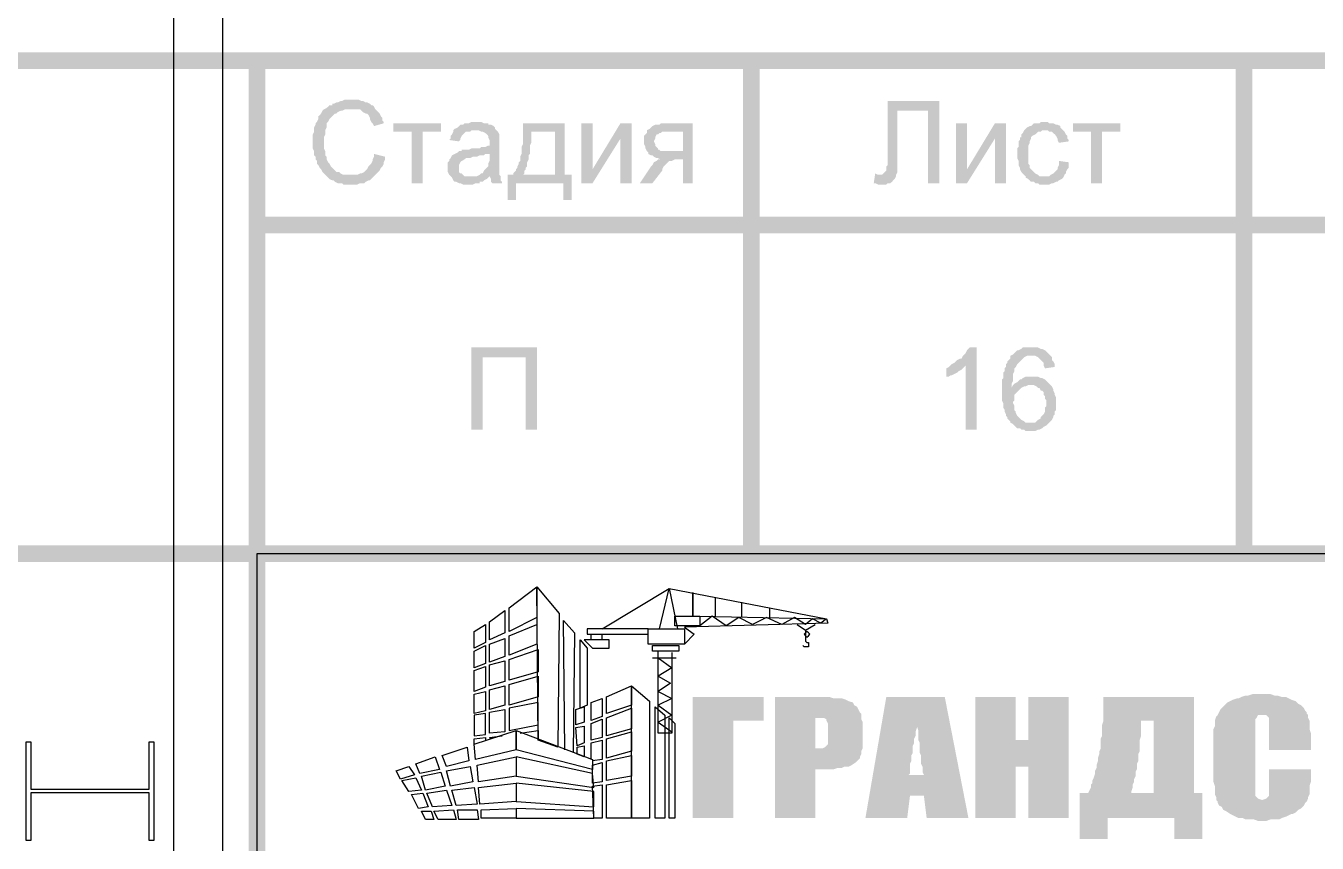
# Model space of a CAD drawing. Header units: millimetres. Extents: x -383313 to -161684, y -117025 to 99224.
# Drawn here: x -320769 to -316842, y -35461 to -32976 of the extents above; entities that cross this region are included whole.
import ezdxf

# ---------------------------------------------------------------- set-up
doc = ezdxf.new("R2010")
doc.units = ezdxf.units.MM
doc.header["$MEASUREMENT"] = 0
for name, color, linetype in [('001__КОНСТРУКТИВ__Колонны', 14, 'Continuous'), ('PDF_Geometry', 7, 'Continuous'), ('PDF_Solid Fills', 7, 'Continuous')]:
    doc.layers.add(name, color=color, linetype=linetype)
doc.layers.add('001__КОНСТРУКТИВ__Стены наружные', color=7, linetype='Continuous', lineweight=30)

# ---------------------------------------------------------------- blocks, each defined once
blk = doc.blocks.new('A$Cf5759c35')
at = {"layer": 'PDF_Solid Fills'}
for points in [[(38684, -14935.2), (38684, -14935.2), (38662.9, -14935.2), (38654.4, -14939.4), (38650.2, -14939.4), (38641.7, -14943.7), (38637.5, -14943.7), (38629, -14947.9), (38624.8, -14947.9), (38624.8, -14952.1), (38616.3, -14952.1), (38612.1, -14956.4), (38607.8, -14960.6), (38599.4, -14964.8), (38595.1, -14969.1), (38590.9, -14977.5), (38586.7, -14981.8), (38582.4, -14986), (38582.4, -14994.5), (38582.4, -14994.5), (38578.2, -15002.9), (38574, -15007.2), (38574, -15011.4), (38569.7, -15019.9), (38569.7, -15028.3), (38569.7, -15032.6), (38565.5, -15041), (38565.5, -15045.3), (38565.5, -15053.7), (38565.5, -15062.2), (38565.5, -15070.7), (38565.5, -15074.9), (38565.5, -15083.4), (38569.7, -15091.8), (38569.7, -15096.1), (38569.7, -15104.5), (38574, -15108.8), (38574, -15117.2), (38578.2, -15121.5), (38578.2, -15129.9), (38578.2, -15129.9), (38582.4, -15134.2), (38586.7, -15142.6), (38590.9, -15146.9), (38595.1, -15155.3), (38599.4, -15159.6), (38603.6, -15163.8), (38607.8, -15168), (38679.8, -15163.8), (38675.6, -15163.8), (38671.3, -15163.8), (38662.9, -15163.8), (38658.6, -15163.8), (38650.2, -15159.6), (38645.9, -15155.3), (38637.5, -15155.3), (38633.2, -15151.1), (38629, -15146.9), (38624.8, -15142.6), (38620.5, -15138.4), (38616.3, -15129.9), (38612.1, -15125.7), (38607.8, -15117.2), (38607.8, -15117.2), (38607.8, -15108.8), (38603.6, -15104.5), (38603.6, -15096.1), (38603.6, -15091.8), (38599.4, -15083.4), (38599.4, -15079.1), (38599.4, -15070.7), (38599.4, -15062.2), (38599.4, -15062.2), (38599.4, -15053.7), (38599.4, -15049.5), (38603.6, -15041), (38603.6, -15032.6), (38603.6, -15028.3), (38607.8, -15019.9), (38607.8, -15015.6), (38607.8, -15007.2), (38612.1, -15002.9), (38616.3, -14994.5), (38620.5, -14990.2), (38624.8, -14986), (38629, -14981.8), (38633.2, -14977.5), (38637.5, -14977.5), (38641.7, -14973.3), (38650.2, -14969.1), (38654.4, -14969.1), (38662.9, -14964.8), (38667.1, -14964.8), (38675.6, -14964.8), (38684, -14964.8), (38756, -14964.8), (38751.8, -14956.4), (38747.5, -14952.1), (38743.3, -14952.1), (38739.1, -14947.9), (38730.6, -14943.7), (38726.4, -14943.7), (38717.9, -14939.4), (38713.7, -14939.4), (38705.2, -14935.2), (38696.7, -14935.2), (38692.5, -14935.2)], [(40470.5, -14939.4), (40313.9, -14939.4), (40313.9, -15134.2), (40309.6, -15138.4), (40309.6, -15146.9), (40309.6, -15151.1), (40305.4, -15155.3), (40301.2, -15159.6), (40296.9, -15163.8), (40288.5, -15163.8), (40339.3, -15168), (40339.3, -15163.8), (40343.5, -15155.3), (40343.5, -15155.3), (40343.5, -15146.9), (40343.5, -15142.6), (40343.5, -15138.4), (40343.5, -15129.9), (40343.5, -15121.5), (40343.5, -15117.2), (40343.5, -15108.8), (40343.5, -15096.1), (40343.5, -14969.1), (40436.6, -14969.1)], [(38756, -14964.8), (38684, -14964.8), (38709.4, -14964.8), (38713.7, -14969.1), (38717.9, -14973.3), (38726.4, -14977.5), (38730.6, -14977.5), (38734.8, -14981.8), (38739.1, -14990.2), (38739.1, -14994.5), (38743.3, -15002.9), (38747.5, -15007.2), (38751.8, -15015.6), (38781.4, -15007.2), (38781.4, -15002.9), (38777.2, -14998.7), (38777.2, -14990.2), (38772.9, -14986), (38768.7, -14977.5), (38764.5, -14973.3), (38760.2, -14969.1)], [(38955, -15007.2), (38811, -15007.2), (38811, -15032.6), (38866.1, -15032.6), (38866.1, -15189.2), (38899.9, -15189.2), (38899.9, -15032.6), (38955, -15032.6)], [(38993.1, -15028.3), (38993.1, -15032.6), (38988.8, -15041), (38984.6, -15045.3), (38984.6, -15053.7), (38980.4, -15058), (39010, -15062.2), (39014.2, -15058), (39014.2, -15053.7), (39018.5, -15045.3), (39022.7, -15041), (39026.9, -15036.8), (39031.2, -15032.6), (39035.4, -15032.6), (39043.9, -15032.6), (39048.1, -15028.3), (39056.6, -15028.3)], [(39065, -15002.9), (39065, -15002.9), (39048.1, -15002.9), (39039.6, -15007.2), (39035.4, -15007.2), (39026.9, -15007.2), (39022.7, -15011.4), (39014.2, -15011.4), (39010, -15015.6), (39005.8, -15019.9), (38997.3, -15024.1), (38993.1, -15028.3), (39056.6, -15028.3), (39060.8, -15028.3), (39069.3, -15028.3), (39077.7, -15032.6), (39082, -15032.6), (39090.4, -15036.8), (39094.7, -15041), (39094.7, -15041), (39098.9, -15045.3), (39098.9, -15049.5), (39103.1, -15058), (39103.1, -15066.4), (39103.1, -15066.4), (39103.1, -15074.9), (39098.9, -15074.9), (39090.4, -15079.1), (39086.2, -15079.1), (39077.7, -15079.1), (39073.5, -15083.4), (39065, -15083.4), (39056.6, -15083.4), (39048.1, -15083.4), (39039.6, -15087.6), (39031.2, -15087.6), (39026.9, -15087.6), (39018.5, -15087.6), (39018.5, -15091.8), (39010, -15091.8), (39005.8, -15096.1), (39103.1, -15100.3), (39103.1, -15108.8), (39103.1, -15113), (39103.1, -15121.5), (39098.9, -15129.9), (39098.9, -15134.2), (39098.9, -15138.4), (39094.7, -15142.6), (39090.4, -15146.9), (39086.2, -15151.1), (39082, -15159.6), (39077.7, -15159.6), (39073.5, -15163.8), (39065, -15168), (39103.1, -15168), (39103.1, -15168), (39107.4, -15176.5), (39107.4, -15185), (39111.6, -15189.2), (39141.2, -15189.2), (39141.2, -15185), (39137, -15180.7), (39137, -15172.3), (39137, -15168), (39132.8, -15163.8), (39132.8, -15159.6), (39132.8, -15155.3), (39132.8, -15151.1), (39132.8, -15142.6), (39132.8, -15134.2), (39132.8, -15125.7), (39132.8, -15113), (39132.8, -15070.7), (39132.8, -15070.7), (39132.8, -15062.2), (39132.8, -15053.7), (39132.8, -15049.5), (39132.8, -15045.3), (39132.8, -15041), (39128.5, -15032.6), (39124.3, -15028.3), (39120.1, -15024.1), (39120.1, -15019.9), (39115.8, -15015.6), (39107.4, -15011.4), (39098.9, -15011.4), (39098.9, -15007.2), (39090.4, -15007.2), (39086.2, -15007.2), (39077.7, -15002.9), (39069.3, -15002.9)], [(39331.7, -15007.2), (39204.7, -15007.2), (39204.7, -15032.6), (39302.1, -15032.6), (39302.1, -15163.8), (39204.7, -15163.8), (39175.1, -15163.8), (39158.2, -15163.8), (39158.2, -15240), (39183.6, -15240), (39183.6, -15189.2), (39327.5, -15189.2), (39352.9, -15163.8), (39331.7, -15163.8)], [(39204.7, -15032.6), (39204.7, -15070.7), (39200.5, -15079.1), (39200.5, -15100.3), (39196.3, -15108.8), (39196.3, -15113), (39196.3, -15121.5), (39192, -15125.7), (39192, -15129.9), (39187.8, -15138.4), (39187.8, -15142.6), (39183.6, -15146.9), (39183.6, -15151.1), (39179.3, -15155.3), (39175.1, -15159.6), (39175.1, -15163.8), (39204.7, -15163.8), (39204.7, -15163.8), (39209, -15159.6), (39209, -15151.1), (39213.2, -15146.9), (39213.2, -15142.6), (39217.4, -15138.4), (39217.4, -15129.9), (39217.4, -15125.7), (39221.7, -15117.2), (39221.7, -15113), (39221.7, -15104.5), (39225.9, -15100.3), (39225.9, -15091.8), (39225.9, -15083.4), (39225.9, -15074.9), (39230.1, -15066.4), (39230.1, -15058), (39230.1, -15049.5), (39230.1, -15041), (39230.1, -15032.6), (39302.1, -15032.6)], [(39534.9, -15007.2), (39501.1, -15007.2), (39416.4, -15146.9), (39382.5, -15189.2), (39416.4, -15189.2), (39501.1, -15053.7)], [(39581.5, -15028.3), (39581.5, -15036.8), (39577.3, -15041), (39573, -15045.3), (39573, -15053.7), (39573, -15062.2), (39573, -15066.4), (39573, -15070.7), (39577.3, -15079.1), (39577.3, -15083.4), (39581.5, -15091.8), (39585.7, -15096.1), (39657.7, -15091.8), (39657.7, -15091.8), (39645, -15091.8), (39640.8, -15091.8), (39632.3, -15091.8), (39623.8, -15091.8), (39619.6, -15087.6), (39615.4, -15087.6), (39615.4, -15083.4), (39611.1, -15079.1), (39606.9, -15074.9), (39606.9, -15070.7), (39602.7, -15062.2), (39602.7, -15062.2), (39606.9, -15053.7), (39606.9, -15049.5), (39611.1, -15041), (39615.4, -15041), (39619.6, -15036.8), (39623.8, -15036.8), (39628.1, -15032.6), (39636.5, -15032.6), (39649.2, -15032.6), (39691.6, -15032.6)], [(39721.2, -15007.2), (39623.8, -15007.2), (39619.6, -15011.4), (39606.9, -15011.4), (39598.4, -15015.6), (39594.2, -15019.9), (39590, -15024.1), (39590, -15024.1), (39581.5, -15028.3), (39691.6, -15032.6), (39691.6, -15091.8), (39657.7, -15091.8), (39585.7, -15096.1), (39585.7, -15100.3), (39594.2, -15104.5), (39598.4, -15104.5), (39602.7, -15108.8), (39611.1, -15113), (39615.4, -15113), (39623.8, -15117.2), (39619.6, -15117.2), (39691.6, -15117.2), (39691.6, -15189.2), (39721.2, -15189.2)], [(40673.7, -15007.2), (40639.8, -15007.2), (40555.2, -15146.9), (40521.3, -15189.2), (40555.2, -15189.2), (40639.8, -15053.7)], [(40792.2, -15002.9), (40779.5, -15002.9), (40775.3, -15007.2), (40758.4, -15007.2), (40754.1, -15011.4), (40749.9, -15015.6), (40745.7, -15015.6), (40737.2, -15019.9), (40733, -15024.1), (40728.7, -15028.3), (40724.5, -15036.8), (40720.3, -15041), (40720.3, -15049.5), (40716, -15049.5), (40716, -15058), (40711.8, -15062.2), (40711.8, -15070.7), (40711.8, -15079.1), (40707.6, -15083.4), (40707.6, -15091.8), (40707.6, -15100.3), (40707.6, -15108.8), (40707.6, -15113), (40711.8, -15121.5), (40711.8, -15129.9), (40711.8, -15134.2), (40716, -15142.6), (40716, -15146.9), (40720.3, -15155.3), (40724.5, -15159.6), (40728.7, -15163.8), (40733, -15168), (40792.2, -15168), (40788, -15168), (40783.8, -15168), (40775.3, -15168), (40771.1, -15163.8), (40762.6, -15159.6), (40758.4, -15155.3), (40754.1, -15151.1), (40754.1, -15151.1), (40749.9, -15146.9), (40745.7, -15142.6), (40745.7, -15134.2), (40741.4, -15129.9), (40741.4, -15121.5), (40741.4, -15117.2), (40741.4, -15108.8), (40741.4, -15100.3), (40741.4, -15096.1), (40741.4, -15087.6), (40741.4, -15079.1), (40741.4, -15074.9), (40745.7, -15066.4), (40745.7, -15062.2), (40749.9, -15053.7), (40749.9, -15049.5), (40754.1, -15045.3), (40754.1, -15045.3), (40762.6, -15041), (40766.8, -15036.8), (40771.1, -15032.6), (40779.5, -15032.6), (40783.8, -15028.3), (40792.2, -15028.3), (40847.3, -15028.3), (40843, -15024.1), (40838.8, -15019.9), (40838.8, -15015.6), (40830.3, -15011.4), (40826.1, -15011.4), (40817.6, -15007.2), (40813.4, -15007.2), (40804.9, -15007.2), (40800.7, -15002.9)], [(40847.3, -15028.3), (40792.2, -15028.3), (40800.7, -15028.3), (40804.9, -15032.6), (40813.4, -15032.6), (40817.6, -15036.8), (40821.9, -15041), (40826.1, -15045.3), (40830.3, -15053.7), (40830.3, -15058), (40834.6, -15066.4), (40864.2, -15062.2), (40864.2, -15058), (40860, -15053.7), (40860, -15045.3), (40855.7, -15041), (40851.5, -15032.6)], [(41020.8, -15007.2), (40876.9, -15007.2), (40876.9, -15032.6), (40931.9, -15032.6), (40931.9, -15189.2), (40965.8, -15189.2), (40965.8, -15032.6), (41020.8, -15032.6)], [(38751.8, -15100.3), (38751.8, -15100.3), (38751.8, -15108.8), (38747.5, -15117.2), (38747.5, -15121.5), (38743.3, -15129.9), (38739.1, -15134.2), (38734.8, -15138.4), (38730.6, -15146.9), (38726.4, -15151.1), (38726.4, -15151.1), (38722.1, -15155.3), (38713.7, -15159.6), (38709.4, -15159.6), (38701, -15163.8), (38696.7, -15163.8), (38688.3, -15163.8), (38679.8, -15163.8), (38607.8, -15168), (38612.1, -15172.3), (38616.3, -15176.5), (38624.8, -15180.7), (38629, -15180.7), (38633.2, -15185), (38641.7, -15189.2), (38645.9, -15189.2), (38654.4, -15189.2), (38658.6, -15193.4), (38667.1, -15193.4), (38675.6, -15193.4), (38684, -15193.4), (38684, -15193.4), (38692.5, -15193.4), (38701, -15193.4), (38709.4, -15189.2), (38713.7, -15189.2), (38722.1, -15189.2), (38726.4, -15185), (38734.8, -15180.7), (38739.1, -15180.7), (38743.3, -15176.5), (38747.5, -15172.3), (38751.8, -15168), (38756, -15163.8), (38760.2, -15159.6), (38764.5, -15155.3), (38768.7, -15151.1), (38772.9, -15142.6), (38777.2, -15138.4), (38781.4, -15129.9), (38781.4, -15125.7), (38785.6, -15117.2), (38785.6, -15108.8)], [(39005.8, -15096.1), (38997.3, -15100.3), (38997.3, -15100.3), (38988.8, -15104.5), (38984.6, -15113), (38980.4, -15117.2), (38980.4, -15121.5), (38976.1, -15125.7), (38976.1, -15134.2), (38976.1, -15142.6), (38976.1, -15142.6), (38976.1, -15151.1), (38976.1, -15155.3), (38980.4, -15163.8), (38984.6, -15168), (38988.8, -15172.3), (38993.1, -15180.7), (38993.1, -15180.7), (38997.3, -15185), (39001.5, -15185), (39010, -15189.2), (39014.2, -15189.2), (39022.7, -15193.4), (39031.2, -15193.4), (39039.6, -15193.4), (39043.9, -15193.4), (39052.3, -15193.4), (39060.8, -15189.2), (39065, -15189.2), (39073.5, -15189.2), (39073.5, -15185), (39082, -15185), (39086.2, -15180.7), (39094.7, -15176.5), (39098.9, -15172.3), (39043.9, -15168), (39043.9, -15168), (39035.4, -15168), (39026.9, -15168), (39022.7, -15163.8), (39018.5, -15159.6), (39014.2, -15159.6), (39010, -15155.3), (39010, -15146.9), (39010, -15142.6), (39010, -15138.4), (39010, -15134.2), (39014.2, -15125.7), (39014.2, -15125.7), (39018.5, -15121.5), (39026.9, -15117.2), (39031.2, -15113), (39035.4, -15113), (39043.9, -15113), (39052.3, -15108.8), (39056.6, -15108.8), (39065, -15108.8), (39073.5, -15104.5), (39077.7, -15104.5), (39086.2, -15104.5), (39090.4, -15100.3), (39098.9, -15100.3), (39103.1, -15100.3)], [(39619.6, -15117.2), (39615.4, -15117.2), (39611.1, -15121.5), (39602.7, -15125.7), (39598.4, -15134.2), (39594.2, -15138.4), (39560.3, -15189.2), (39598.4, -15189.2), (39628.1, -15151.1), (39628.1, -15146.9), (39632.3, -15138.4), (39636.5, -15134.2), (39640.8, -15129.9), (39645, -15125.7), (39649.2, -15121.5), (39653.5, -15121.5), (39657.7, -15121.5), (39666.2, -15117.2), (39674.6, -15117.2), (39691.6, -15117.2)], [(40834.6, -15121.5), (40834.6, -15134.2), (40830.3, -15142.6), (40830.3, -15146.9), (40826.1, -15151.1), (40821.9, -15155.3), (40817.6, -15159.6), (40809.2, -15163.8), (40804.9, -15168), (40796.5, -15168), (40792.2, -15168), (40733, -15168), (40733, -15172.3), (40741.4, -15176.5), (40745.7, -15180.7), (40749.9, -15185), (40758.4, -15185), (40762.6, -15189.2), (40771.1, -15189.2), (40775.3, -15193.4), (40783.8, -15193.4), (40792.2, -15193.4), (40796.5, -15193.4), (40804.9, -15193.4), (40813.4, -15189.2), (40817.6, -15189.2), (40826.1, -15185), (40830.3, -15185), (40834.6, -15180.7), (40843, -15176.5), (40843, -15176.5), (40847.3, -15172.3), (40851.5, -15163.8), (40855.7, -15159.6), (40855.7, -15155.3), (40860, -15146.9), (40864.2, -15142.6), (40864.2, -15134.2), (40864.2, -15125.7)], [(40275.8, -15159.6), (40271.5, -15189.2), (40275.8, -15189.2), (40284.2, -15193.4), (40292.7, -15193.4), (40296.9, -15193.4), (40301.2, -15193.4), (40309.6, -15193.4), (40313.9, -15189.2), (40322.3, -15189.2), (40326.6, -15185), (40330.8, -15180.7), (40335, -15176.5), (40339.3, -15168), (40288.5, -15163.8), (40288.5, -15163.8), (40284.2, -15163.8)], [(39247.1, -15688.7), (39048.1, -15688.7), (39048.1, -15938.5), (39082, -15938.5), (39082, -15718.4), (39213.2, -15718.4)], [(40584.8, -15688.7), (40563.6, -15688.7), (40559.4, -15693), (40555.2, -15697.2), (40550.9, -15705.7), (40546.7, -15709.9), (40542.5, -15714.1), (40538.2, -15722.6), (40534, -15722.6), (40525.5, -15726.8), (40521.3, -15731.1), (40517.1, -15735.3), (40508.6, -15739.5), (40550.9, -15743.8), (40550.9, -15938.5), (40584.8, -15938.5)], [(40749.9, -15688.7), (40724.5, -15688.7), (40720.3, -15693), (40711.8, -15697.2), (40707.6, -15697.2), (40703.3, -15701.4), (40699.1, -15705.7), (40694.9, -15709.9), (40749.9, -15714.1), (40749.9, -15714.1), (40758.4, -15714.1), (40762.6, -15714.1), (40771.1, -15718.4), (40775.3, -15722.6), (40779.5, -15726.8), (40779.5, -15726.8), (40783.8, -15731.1), (40788, -15735.3), (40788, -15743.8), (40792.2, -15752.2), (40821.9, -15748), (40821.9, -15743.8), (40821.9, -15739.5), (40817.6, -15731.1), (40813.4, -15726.8), (40813.4, -15718.4), (40809.2, -15714.1), (40804.9, -15709.9), (40800.7, -15705.7), (40796.5, -15701.4), (40792.2, -15697.2), (40783.8, -15693), (40779.5, -15693), (40771.1, -15688.7), (40766.8, -15688.7), (40758.4, -15688.7)], [(40508.6, -15739.5), (40504.4, -15743.8), (40500.1, -15748), (40491.7, -15752.2), (40491.7, -15781.9), (40491.7, -15777.6), (40500.1, -15777.6), (40504.4, -15773.4), (40508.6, -15773.4), (40517.1, -15769.2), (40525.5, -15764.9), (40525.5, -15764.9), (40529.8, -15760.7), (40538.2, -15756.5), (40542.5, -15752.2), (40546.7, -15748), (40550.9, -15743.8)], [(40694.9, -15709.9), (40686.4, -15714.1), (40686.4, -15722.6), (40682.2, -15726.8), (40677.9, -15731.1), (40677.9, -15735.3), (40673.7, -15739.5), (40673.7, -15748), (40669.5, -15752.2), (40669.5, -15760.7), (40665.2, -15764.9), (40665.2, -15773.4), (40665.2, -15781.9), (40661, -15786.1), (40661, -15794.6), (40661, -15803), (40661, -15811.5), (40661, -15820), (40661, -15824.2), (40661, -15832.7), (40661, -15841.1), (40661, -15849.6), (40665.2, -15858.1), (40665.2, -15866.5), (40665.2, -15870.8), (40669.5, -15879.2), (40669.5, -15883.5), (40673.7, -15891.9), (40673.7, -15896.2), (40677.9, -15900.4), (40677.9, -15904.6), (40682.2, -15908.9), (40686.4, -15913.1), (40686.4, -15917.3), (40694.9, -15921.6), (40699.1, -15925.8), (40703.3, -15930), (40707.6, -15934.3), (40716, -15934.3), (40720.3, -15938.5), (40728.7, -15938.5), (40733, -15942.7), (40741.4, -15942.7), (40749.9, -15942.7), (40749.9, -15942.7), (40754.1, -15942.7), (40762.6, -15942.7), (40771.1, -15938.5), (40775.3, -15938.5), (40783.8, -15934.3), (40788, -15930), (40788, -15930), (40796.5, -15925.8), (40800.7, -15921.6), (40804.9, -15917.3), (40745.7, -15917.3), (40741.4, -15917.3), (40733, -15917.3), (40728.7, -15913.1), (40720.3, -15908.9), (40720.3, -15908.9), (40716, -15904.6), (40711.8, -15900.4), (40707.6, -15896.2), (40703.3, -15887.7), (40703.3, -15883.5), (40699.1, -15879.2), (40699.1, -15870.8), (40699.1, -15866.5), (40694.9, -15858.1), (40694.9, -15853.8), (40699.1, -15849.6), (40699.1, -15841.1), (40699.1, -15832.7), (40703.3, -15828.4), (40707.6, -15824.2), (40711.8, -15820), (40716, -15815.7), (40720.3, -15811.5), (40690.6, -15811.5), (40690.6, -15807.3), (40690.6, -15798.8), (40694.9, -15790.3), (40694.9, -15781.9), (40694.9, -15773.4), (40694.9, -15769.2), (40699.1, -15760.7), (40699.1, -15756.5), (40699.1, -15752.2), (40703.3, -15748), (40707.6, -15739.5), (40711.8, -15735.3), (40716, -15731.1), (40720.3, -15726.8), (40724.5, -15722.6), (40728.7, -15718.4), (40737.2, -15714.1), (40741.4, -15714.1), (40749.9, -15714.1)], [(40754.1, -15777.6), (40754.1, -15777.6), (40733, -15777.6), (40724.5, -15781.9), (40720.3, -15786.1), (40716, -15786.1), (40711.8, -15790.3), (40707.6, -15794.6), (40699.1, -15798.8), (40694.9, -15803), (40690.6, -15811.5), (40720.3, -15811.5), (40728.7, -15807.3), (40733, -15807.3), (40741.4, -15803), (40745.7, -15803), (40804.9, -15798.8), (40800.7, -15794.6), (40796.5, -15790.3), (40792.2, -15786.1), (40783.8, -15781.9), (40779.5, -15781.9), (40771.1, -15777.6), (40766.8, -15777.6), (40758.4, -15777.6)], [(40804.9, -15798.8), (40745.7, -15803), (40758.4, -15803), (40766.8, -15807.3), (40771.1, -15811.5), (40775.3, -15811.5), (40779.5, -15820), (40783.8, -15820), (40788, -15824.2), (40788, -15832.7), (40792.2, -15836.9), (40792.2, -15845.4), (40796.5, -15849.6), (40796.5, -15858.1), (40796.5, -15866.5), (40792.2, -15870.8), (40792.2, -15879.2), (40792.2, -15883.5), (40788, -15891.9), (40783.8, -15896.2), (40779.5, -15900.4), (40779.5, -15904.6), (40771.1, -15908.9), (40766.8, -15913.1), (40762.6, -15917.3), (40754.1, -15917.3), (40745.7, -15917.3), (40804.9, -15917.3), (40809.2, -15913.1), (40813.4, -15908.9), (40817.6, -15900.4), (40817.6, -15896.2), (40821.9, -15891.9), (40821.9, -15883.5), (40826.1, -15879.2), (40826.1, -15870.8), (40826.1, -15866.5), (40826.1, -15858.1), (40826.1, -15853.8), (40826.1, -15845.4), (40826.1, -15841.1), (40821.9, -15832.7), (40821.9, -15828.4), (40817.6, -15820), (40817.6, -15815.7), (40813.4, -15807.3), (40809.2, -15803)], [(39937.1, -16751.3), (39721.2, -16751.3), (39721.2, -17119.6), (39844, -17119.6), (39844, -16823.3), (39937.1, -16823.3)], [(40093.7, -16751.3), (39971, -16751.3), (39971, -17119.6), (40093.7, -17119.6), (40093.7, -16971.4), (40127.6, -16971.4), (40136.1, -16971.4), (40148.8, -16971.4), (40161.5, -16967.2), (40174.2, -16967.2), (40182.6, -16963), (40195.3, -16963), (40195.3, -16963), (40203.8, -16958.7), (40216.5, -16950.3), (40220.7, -16946), (40229.2, -16937.6), (40229.2, -16933.3), (40233.4, -16924.9), (40233.4, -16916.4), (40237.7, -16907.9), (40102.2, -16907.9), (40093.7, -16907.9), (40093.7, -16814.8), (40233.4, -16810.6), (40233.4, -16802.1), (40229.2, -16797.9), (40225, -16789.4), (40220.7, -16780.9), (40212.3, -16776.7), (40212.3, -16776.7), (40208, -16768.2), (40195.3, -16764), (40186.9, -16759.8), (40174.2, -16755.5), (40169.9, -16755.5), (40157.2, -16755.5), (40148.8, -16755.5), (40136.1, -16751.3), (40123.4, -16751.3), (40110.7, -16751.3)], [(40487.4, -16751.3), (40309.6, -16751.3), (40246.1, -17119.6), (40373.1, -17119.6), (40381.6, -17051.9), (40423.9, -17051.9), (40377.4, -16988.4), (40381.6, -16984.1), (40381.6, -16975.7), (40381.6, -16971.4), (40381.6, -16963), (40381.6, -16954.5), (40385.8, -16946), (40385.8, -16937.6), (40385.8, -16929.1), (40390.1, -16920.6), (40390.1, -16912.2), (40390.1, -16899.5), (40394.3, -16891), (40394.3, -16878.3), (40398.5, -16869.8), (40398.5, -16857.1), (40402.8, -16844.4), (40402.8, -16831.7)], [(40487.4, -16751.3), (40402.8, -16831.7), (40402.8, -16840.2), (40407, -16852.9), (40407, -16861.4), (40407, -16874.1), (40407, -16882.5), (40411.2, -16891), (40411.2, -16903.7), (40411.2, -16912.2), (40411.2, -16920.6), (40415.5, -16929.1), (40415.5, -16937.6), (40415.5, -16946), (40415.5, -16954.5), (40419.7, -16963), (40419.7, -16971.4), (40419.7, -16979.9), (40423.9, -16988.4), (40377.4, -16988.4), (40423.9, -17051.9), (40432.4, -17119.6), (40559.4, -17119.6)], [(40703.3, -16751.3), (40580.6, -16751.3), (40580.6, -17119.6), (40703.3, -17119.6), (40703.3, -16963), (40741.4, -16963), (40703.3, -16882.5)], [(40864.2, -16751.3), (40741.4, -16751.3), (40741.4, -16882.5), (40703.3, -16882.5), (40741.4, -16963), (40741.4, -17119.6), (40864.2, -17119.6)], [(41245.2, -16751.3), (40970, -16751.3), (40970, -16814.8), (41122.4, -16823.3), (41122.4, -17043.4), (41054.7, -17043.4), (41245.2, -17043.4)], [(41452.6, -16742.8), (41423, -16742.8), (41410.3, -16747.1), (41401.8, -16747.1), (41389.1, -16751.3), (41380.7, -16755.5), (41376.4, -16755.5), (41363.7, -16759.8), (41355.3, -16764), (41346.8, -16768.2), (41338.3, -16776.7), (41329.9, -16785.2), (41325.6, -16789.4), (41321.4, -16797.9), (41317.2, -16806.3), (41452.6, -16806.3), (41465.3, -16806.3), (41469.6, -16810.6), (41473.8, -16814.8), (41473.8, -16823.3), (41473.8, -16836), (41473.8, -16848.7), (41473.8, -16912.2), (41600.8, -16912.2), (41600.8, -16878.3), (41600.8, -16874.1), (41600.8, -16861.4), (41596.6, -16848.7), (41596.6, -16840.2), (41596.6, -16831.7), (41596.6, -16823.3), (41592.3, -16814.8), (41592.3, -16806.3), (41588.1, -16802.1), (41588.1, -16797.9), (41583.9, -16793.6), (41579.6, -16785.2), (41571.2, -16776.7), (41562.7, -16772.5), (41554.2, -16764), (41541.5, -16759.8), (41533.1, -16755.5), (41524.6, -16751.3), (41511.9, -16751.3), (41499.2, -16747.1), (41490.7, -16747.1), (41478, -16742.8), (41465.3, -16742.8)], [(41317.2, -16806.3), (41312.9, -16810.6), (41308.7, -16823.3), (41308.7, -16823.3), (41308.7, -16831.7), (41308.7, -16840.2), (41304.5, -16848.7), (41304.5, -16857.1), (41304.5, -16869.8), (41304.5, -16882.5), (41304.5, -16988.4), (41304.5, -16996.8), (41304.5, -17009.5), (41308.7, -17022.2), (41308.7, -17030.7), (41308.7, -17039.2), (41308.7, -17047.6), (41312.9, -17056.1), (41312.9, -17064.6), (41317.2, -17068.8), (41317.2, -17073), (41321.4, -17081.5), (41329.9, -17085.7), (41334.1, -17094.2), (41342.6, -17098.4), (41355.3, -17106.9), (41363.7, -17111.1), (41372.2, -17115.4), (41380.7, -17119.6), (41393.4, -17119.6), (41401.8, -17123.8), (41414.5, -17123.8), (41427.2, -17123.8), (41439.9, -17128.1), (41452.6, -17128.1), (41465.3, -17128.1), (41478, -17123.8), (41490.7, -17123.8), (41503.4, -17123.8), (41511.9, -17119.6), (41524.6, -17115.4), (41533.1, -17111.1), (41541.5, -17106.9), (41545.8, -17106.9), (41554.2, -17102.7), (41562.7, -17094.2), (41571.2, -17090), (41579.6, -17081.5), (41583.9, -17073), (41588.1, -17068.8), (41452.6, -17064.6), (41452.6, -17064.6), (41439.9, -17060.3), (41435.7, -17056.1), (41431.5, -17051.9), (41431.5, -17043.4), (41431.5, -17034.9), (41431.5, -17022.2), (41431.5, -16848.7), (41431.5, -16836), (41431.5, -16827.5), (41431.5, -16819), (41435.7, -16814.8), (41435.7, -16814.8), (41439.9, -16806.3), (41452.6, -16806.3)], [(40233.4, -16810.6), (40093.7, -16814.8), (40119.1, -16814.8), (40127.6, -16819), (40127.6, -16823.3), (40131.8, -16831.7), (40131.8, -16844.4), (40131.8, -16874.1), (40131.8, -16874.1), (40131.8, -16886.8), (40131.8, -16895.2), (40127.6, -16899.5), (40123.4, -16903.7), (40114.9, -16907.9), (40102.2, -16907.9), (40237.7, -16907.9), (40237.7, -16899.5), (40237.7, -16886.8), (40237.7, -16852.9), (40237.7, -16848.7), (40237.7, -16836), (40237.7, -16827.5), (40233.4, -16819)], [(40970, -16814.8), (40970, -16823.3), (40965.8, -16836), (40965.8, -16869.8), (40961.6, -16878.3), (40961.6, -16886.8), (40961.6, -16899.5), (40961.6, -16907.9), (40957.3, -16916.4), (40957.3, -16924.9), (40957.3, -16924.9), (40953.1, -16937.6), (40953.1, -16946), (40948.9, -16958.7), (40948.9, -16967.2), (40944.6, -16975.7), (40944.6, -16984.1), (40940.4, -16996.8), (40936.2, -17005.3), (40936.2, -17013.8), (40931.9, -17018), (40931.9, -17026.5), (40927.7, -17034.9), (40923.5, -17043.4), (40898.1, -17043.4), (41185.9, -17119.6), (41185.9, -17183.1), (41270.6, -17183.1), (41270.6, -17043.4), (41245.2, -17043.4), (41054.7, -17043.4), (41054.7, -17039.2), (41058.9, -17026.5), (41058.9, -17018), (41063.2, -17009.5), (41063.2, -17001.1), (41067.4, -16992.6), (41067.4, -16979.9), (41071.6, -16971.4), (41071.6, -16963), (41071.6, -16954.5), (41075.9, -16946), (41075.9, -16937.6), (41075.9, -16924.9), (41080.1, -16916.4), (41080.1, -16907.9), (41080.1, -16899.5), (41080.1, -16891), (41080.1, -16882.5), (41084.3, -16869.8), (41084.3, -16861.4), (41084.3, -16852.9), (41084.3, -16844.4), (41084.3, -16836), (41084.3, -16827.5), (41084.3, -16823.3), (41122.4, -16823.3)], [(41600.8, -16971.4), (41473.8, -16971.4), (41473.8, -17051.9), (41469.6, -17056.1), (41465.3, -17060.3), (41452.6, -17064.6), (41588.1, -17068.8), (41592.3, -17060.3), (41592.3, -17056.1), (41596.6, -17047.6), (41596.6, -17039.2), (41596.6, -17030.7), (41596.6, -17022.2), (41600.8, -17009.5), (41600.8, -16996.8), (41600.8, -16984.1)], [(40898.1, -17043.4), (40898.1, -17183.1), (40982.7, -17183.1), (40982.7, -17119.6), (41185.9, -17119.6)]]:
    blk.add_hatch(color=8, dxfattribs=at).paths.add_polyline_path(points)
at = {"layer": 'PDF_Geometry', "color": 8, "lineweight": 25}
for points in [[(38396.2, -16315.3), (43395.7, -16315.3), (43395.7, -17813.9), (38396.2, -17813.9)], [(39162.4, -16552.3), (39162.4, -16480.4), (39247.1, -16416.9), (39247.1, -16510)], [(39251.3, -16882.5), (39247.1, -16416.9), (39314.8, -16497.3), (39310.6, -16903.7)], [(39103.1, -16577.7), (39103.1, -16522.7), (39149.7, -16488.8), (39149.7, -16556.6)], [(39056.6, -16603.1), (39056.6, -16552.3), (39090.4, -16531.2), (39090.4, -16586.2)], [(39162.4, -16624.3), (39162.4, -16565), (39247.1, -16531.2), (39247.1, -16590.4)], [(39742.4, -16535.4), (39666.2, -16535.4), (39666.2, -16505.8), (39742.4, -16505.8)], [(39399.5, -16543.9), (39399.5, -16560.8), (39585.7, -16560.8), (39585.7, -16543.9), (39695.8, -16543.9), (39695.8, -16590.4), (39585.7, -16590.4), (39585.7, -16543.9)], [(40076.8, -16560.8), (40072.6, -16556.6), (40068.3, -16552.3), (40064.1, -16556.6), (40059.9, -16560.8), (40064.1, -16565), (40068.3, -16569.3), (40072.6, -16565)], [(39056.6, -16662.4), (39056.6, -16611.6), (39090.4, -16594.7), (39090.4, -16649.7)], [(39103.1, -16645.5), (39103.1, -16590.4), (39149.7, -16573.5), (39149.7, -16628.5)], [(39162.4, -16700.5), (39162.4, -16637), (39251.3, -16607.4), (39251.3, -16675.1)], [(39378.3, -16785.2), (39378.3, -16577.7), (39399.5, -16603.1), (39399.5, -16776.7)], [(39391, -16577.7), (39416.4, -16603.1), (39467.2, -16603.1), (39467.2, -16577.7)], [(39598.4, -16594.7), (39678.9, -16594.7), (39678.9, -16611.6), (39598.4, -16611.6)], [(39103.1, -16717.4), (39103.1, -16653.9), (39149.7, -16641.2), (39149.7, -16704.7)], [(39056.6, -16734.4), (39056.6, -16670.9), (39090.4, -16658.2), (39090.4, -16721.7)], [(39162.4, -16776.7), (39162.4, -16713.2), (39251.3, -16687.8), (39251.3, -16751.3)], [(39103.1, -16789.4), (39103.1, -16730.1), (39149.7, -16717.4), (39149.7, -16776.7)], [(39458.7, -16802.1), (39458.7, -16751.3), (39534.9, -16717.4), (39534.9, -16776.7)], [(39534.9, -16717.4), (39590, -16764), (39590, -17119.6), (39534.9, -17119.6)], [(39056.6, -16802.1), (39056.6, -16742.8), (39090.4, -16734.4), (39090.4, -16793.6)], [(39412.2, -16768.2), (39446, -16755.5), (39446, -16810.6), (39412.2, -16823.3)], [(39056.6, -16869.8), (39090.4, -16865.6), (39090.4, -16802.1), (39056.6, -16806.3)], [(39103.1, -16797.9), (39149.7, -16789.4), (39149.7, -16857.1), (39103.1, -16861.4)], [(39162.4, -16785.2), (39162.4, -16852.9), (39251.3, -16836), (39251.3, -16768.2)], [(39365.6, -16836), (39365.6, -16789.4), (39391, -16780.9), (39391, -16827.5)], [(39458.7, -16869.8), (39458.7, -16814.8), (39534.9, -16785.2), (39534.9, -16848.7)], [(39606.9, -16780.9), (39636.5, -16806.3), (39636.5, -17119.6), (39606.9, -17119.6)], [(39369.8, -16899.5), (39365.6, -16844.4), (39391, -16840.2), (39391, -16891)], [(39412.2, -16831.7), (39446, -16819), (39446, -16874.1), (39412.2, -16882.5)], [(39666.2, -17119.6), (39649.2, -17119.6), (39649.2, -16814.8), (39666.2, -16831.7)], [(39060.8, -16941.8), (39056.6, -16895.2), (39183.6, -16852.9), (39183.6, -16912.2)], [(39183.6, -16852.9), (39416.4, -16941.8), (39416.4, -16971.4), (39183.6, -16912.2)], [(39458.7, -16937.6), (39458.7, -16878.3), (39534.9, -16857.1), (39534.9, -16916.4)], [(38959.2, -16929.1), (39035.4, -16903.7), (39039.6, -16946), (38971.9, -16963)], [(39369.8, -16924.9), (39369.8, -16903.7), (39391, -16899.5), (39391, -16933.3)], [(38819.5, -16975.7), (38857.6, -16963), (38874.5, -16988.4), (38832.2, -17001.1)], [(38878.8, -16954.5), (38938, -16933.3), (38950.7, -16971.4), (38891.5, -16984.1)], [(38984.6, -17022.2), (38971.9, -16975.7), (39043.9, -16963), (39052.3, -17009.5)], [(39065, -16958.7), (39183.6, -16933.3), (39183.6, -16992.6), (39069.3, -17009.5)], [(39183.6, -16992.6), (39420.6, -17026.5), (39416.4, -16984.1), (39183.6, -16933.3)], [(39416.4, -16958.7), (39446, -16950.3), (39446, -17009.5), (39416.4, -17013.8)], [(39458.7, -17005.3), (39458.7, -16946), (39534.9, -16929.1), (39534.9, -16992.6)], [(38836.4, -17005.3), (38878.8, -16996.8), (38895.7, -17034.9), (38857.6, -17039.2)], [(38895.7, -16992.6), (38955, -16979.9), (38967.7, -17022.2), (38908.4, -17034.9)], [(38912.6, -17043.4), (38971.9, -17034.9), (38988.8, -17081.5), (38929.6, -17085.7)], [(39001.5, -17081.5), (38988.8, -17034.9), (39056.6, -17026.5), (39065, -17077.3)], [(39069.3, -17026.5), (39183.6, -17013.8), (39183.6, -17068.8), (39073.5, -17077.3)], [(39183.6, -17068.8), (39420.6, -17085.7), (39420.6, -17039.2), (39183.6, -17013.8)], [(39416.4, -17022.2), (39446, -17018), (39446, -17119.6), (39420.6, -17119.6)], [(39458.7, -17119.6), (39458.7, -17018), (39534.9, -17005.3), (39534.9, -17119.6)], [(38866.1, -17047.6), (38899.9, -17043.4), (38916.9, -17085.7), (38887.2, -17090)], [(38895.7, -17098.4), (38925.3, -17098.4), (38933.8, -17123.8), (38908.4, -17123.8)], [(38946.5, -17123.8), (38933.8, -17098.4), (38993.1, -17094.2), (39001.5, -17123.8)], [(39010, -17123.8), (39005.8, -17094.2), (39065, -17094.2), (39069.3, -17123.8)], [(39077.7, -17094.2), (39183.6, -17090), (39183.6, -17119.6), (39077.7, -17119.6)], [(39183.6, -17119.6), (39420.6, -17119.6), (39420.6, -17098.4), (39183.6, -17090)]]:
    blk.add_lwpolyline(points, close=True, dxfattribs=at)
for points in [[(39446, -16543.9), (39649.2, -16421.1), (40127.6, -16514.2), (40131.8, -16526.9), (39695.8, -16539.6), (39725.4, -16560.8), (39695.8, -16590.4)], [(39619.6, -16543.9), (39649.2, -16421.1), (39674.6, -16543.9)], [(39721.2, -16433.8), (39721.2, -16505.8), (39721.2, -16433.8)], [(39788.9, -16450.7), (39788.9, -16505.8)], [(39869.4, -16463.4), (39869.4, -16510)], [(39954, -16480.4), (39954, -16510)], [(39331.7, -16912.2), (39327.5, -16518.5), (39361.4, -16556.6), (39357.1, -16920.6)], [(39742.4, -16505.8), (40127.6, -16514.2), (40110.7, -16526.9), (40085.3, -16514.2), (40064.1, -16531.2), (40030.2, -16510), (39992.1, -16531.2), (39945.6, -16510), (39903.2, -16531.2), (39860.9, -16510), (39822.8, -16535.4), (39780.5, -16505.8), (39742.4, -16535.4)], [(40038.7, -16531.2), (40064.1, -16548.1), (40093.7, -16531.2)], [(39412.2, -16577.7), (39412.2, -16560.8)], [(39446, -16577.7), (39446, -16560.8)], [(40064.1, -16548.1), (40064.1, -16582), (40068.3, -16586.2), (40072.6, -16586.2), (40072.6, -16598.9), (40064.1, -16598.9), (40059.9, -16598.9), (40055.6, -16594.7)], [(39598.4, -16632.8), (39670.4, -16632.8)], [(39657.7, -16615.8), (39657.7, -16861.4), (39615.4, -16861.4), (39615.4, -16611.6)], [(39615.4, -16632.8), (39657.7, -16662.4), (39615.4, -16687.8), (39653.5, -16709), (39615.4, -16734.4), (39657.7, -16755.5), (39615.4, -16776.7), (39657.7, -16806.3), (39615.4, -16827.5), (39657.7, -16857.1)], [(39056.6, -16895.2), (39056.6, -16878.3), (39090.4, -16874.1), (39090.4, -16882.5)], [(39107.4, -16878.3), (39103.1, -16874.1), (39141.2, -16869.8)], [(39196.3, -16861.4), (39251.3, -16852.9), (39251.3, -16882.5)], [(39412.2, -16941.8), (39412.2, -16891), (39446, -16882.5), (39446, -16941.8), (39416.4, -16946)]]:
    blk.add_lwpolyline(points, dxfattribs=at)
at = {"layer": 'PDF_Solid Fills', "color": 8, "lineweight": 18}
for points in [[(24896.1, -14791.3), (24896.1, -14842.1), (43395.7, -14791.3)], [(24896.1, -14842.1), (43395.7, -14791.3), (43395.7, -14842.1)], [(38421.6, -14816.7), (38370.8, -14816.7), (38421.6, -17813.9)], [(38370.8, -14816.7), (38421.6, -17813.9), (38370.8, -17813.9)], [(39924.4, -14816.7), (39873.6, -14816.7), (39924.4, -16315.3)], [(39873.6, -14816.7), (39924.4, -16315.3), (39873.6, -16315.3)], [(41423, -14816.7), (41372.2, -14816.7), (41423, -16315.3)], [(41372.2, -14816.7), (41423, -16315.3), (41372.2, -16315.3)], [(38396.2, -15290.8), (38396.2, -15341.6), (43395.7, -15290.8)], [(38396.2, -15341.6), (43395.7, -15290.8), (43395.7, -15341.6)], [(31398.5, -16289.9), (31398.5, -16340.7), (43395.7, -16289.9)], [(31398.5, -16340.7), (43395.7, -16289.9), (43395.7, -16340.7)]]:
    blk.add_solid(points, dxfattribs=at)
at = {"layer": 'PDF_Solid Fills', "color": 8, "lineweight": 13}
for points in [[(40470.5, -14939.4), (40436.6, -14969.1), (40470.5, -15189.2), (40436.6, -15189.2)], [(39416.4, -15007.2), (39382.5, -15007.2), (39416.4, -15146.9), (39382.5, -15189.2)], [(39534.9, -15007.2), (39501.1, -15053.7), (39534.9, -15189.2), (39501.1, -15189.2)], [(40555.2, -15007.2), (40521.3, -15007.2), (40555.2, -15146.9), (40521.3, -15189.2)], [(40673.7, -15007.2), (40639.8, -15053.7), (40673.7, -15189.2), (40639.8, -15189.2)], [(39065, -15168), (39043.9, -15168), (39103.1, -15168), (39098.9, -15172.3)], [(39352.9, -15163.8), (39327.5, -15189.2), (39352.9, -15240), (39327.5, -15240)]]:
    blk.add_solid(points, dxfattribs=at)
at = {"layer": 'PDF_Solid Fills', "color": 8, "lineweight": 25}
blk.add_solid([(39247.1, -15688.7), (39213.2, -15718.4), (39247.1, -15938.5), (39213.2, -15938.5)], dxfattribs=at)

msp = doc.modelspace()

# ---------------------------------------------------------------- linework, layer by layer
at = {"layer": '001__КОНСТРУКТИВ__Колонны', "linetype": 'Continuous', "lineweight": 30}
for p, q in [((-320768.08382, -35452.33468), (-320768.08382, -35152.33468)), ((-320768.08382, -35152.33468), (-320754.08382, -35152.33468)), ((-320754.08382, -35152.33468), (-320754.08382, -35297.03468)), ((-320394.08382, -35297.03468), (-320394.08382, -35152.33468)), ((-320394.08382, -35152.33468), (-320380.08382, -35152.33468)), ((-320380.08382, -35152.33468), (-320380.08382, -35452.33468)), ((-320754.08382, -35297.03468), (-320394.08382, -35297.03468)), ((-320394.08382, -35307.63468), (-320754.08382, -35307.63468)), ((-320754.08382, -35307.63468), (-320754.08382, -35452.33468)), ((-320394.08382, -35452.33468), (-320394.08382, -35307.63468)), ((-320754.08382, -35452.33468), (-320768.08382, -35452.33468)), ((-320380.08382, -35452.33468), (-320394.08382, -35452.33468))]:
    msp.add_line(p, q, dxfattribs=at)
at = {"layer": '001__КОНСТРУКТИВ__Стены наружные', "color": 7, "linetype": 'Continuous', "flags": 128}
for points in [[(-320170.05882, -62322.0977), (-320170.05882, -25582.0977)], [(-320320.05882, -25732.0977), (-320320.05882, -62172.0977)]]:
    msp.add_lwpolyline(points, dxfattribs=at)

# ---------------------------------------------------------------- block references
at = {"ltscale": 100}
msp.add_blockref('A$Cf5759c35', (-358461.97282, -18264.93104), dxfattribs=at)

doc.saveas('drawing.dxf')
